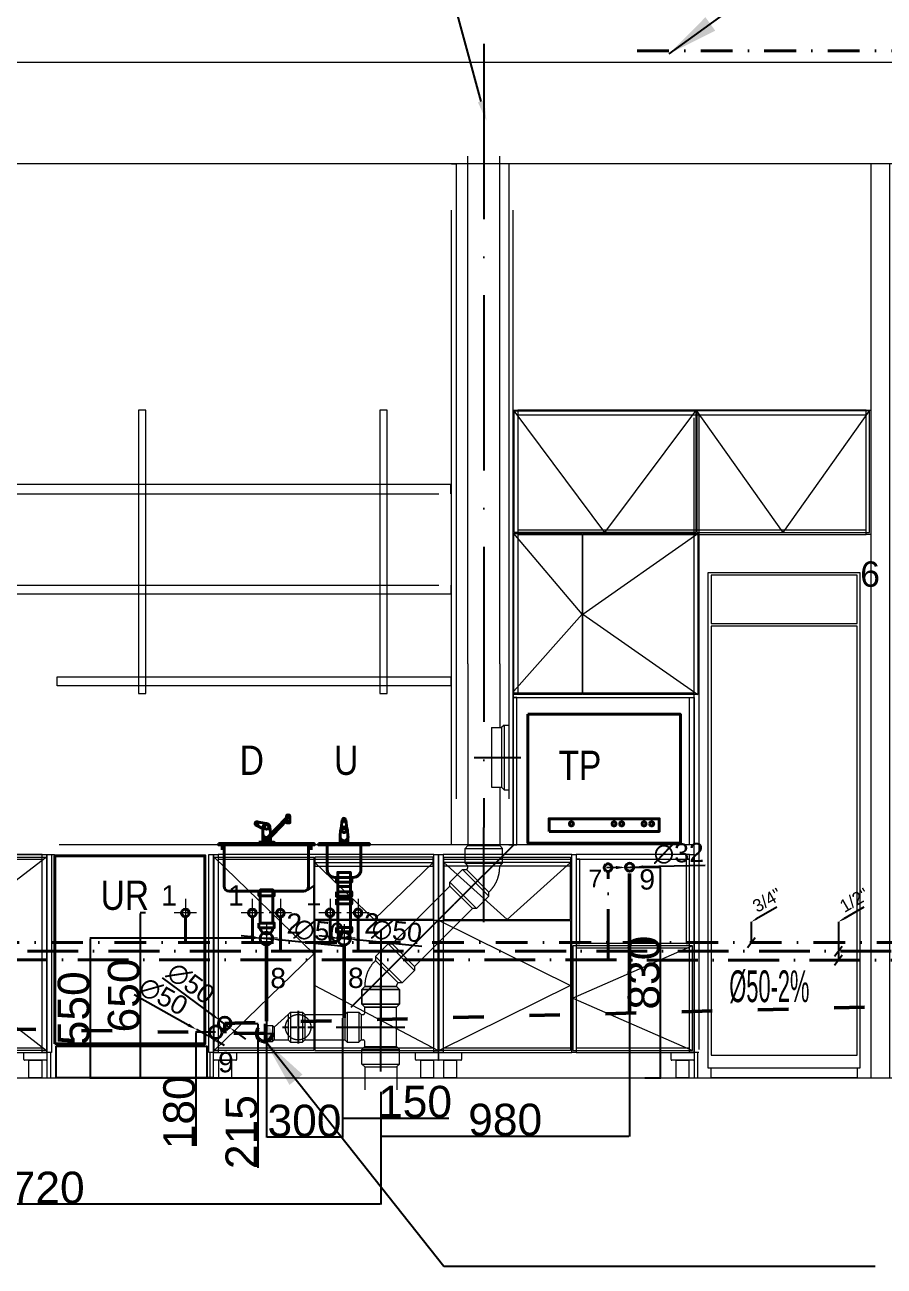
# Model space of a CAD drawing. Header units: millimetres. Extents: x 81329 to 439548, y 1718 to 95447.
# Drawn here: x 382959 to 386342, y 28372 to 33261 of the extents above; entities that cross this region are included whole.
import ezdxf
from ezdxf import colors
from ezdxf.entities.mleader import LeaderData, LeaderLine
from ezdxf.enums import TextEntityAlignment as Align
from ezdxf.math import Vec2, Vec3

# ---------------------------------------------------------------- set-up
doc = ezdxf.new("R2010")
doc.units = ezdxf.units.MM
doc.header["$LTSCALE"] = 100
for name, pattern in [('ACAD_ISO03W100', [30, 12, -18]), ('ACAD_ISO07W100', [3.5, 0.5, -3]), ('Bodkočiarkovaná M', [0.33, 0.23, -0.05, 0, -0.05]), ('Čerchovaná 2mm', [3.2, 2, -0.6, 0, -0.6]), ('ČERCHOVANÁ2', [0.5, 0.25, -0.125, 0, -0.125]), ('ČÁRKOVANÁ', [0.75, 0.5, -0.25])]:
    doc.linetypes.add(name, pattern=pattern)
for name, color, linetype, lineweight in [('A-popisky-podhlad', 251, 'Continuous', 13), ('int-pohlad', 251, 'Continuous', 9), ('Interier-pohlad', 253, 'ACAD_ISO07W100', 15), ('SA-POPIS-V', 253, 'Continuous', 15), ('voda', 170, 'Continuous', 20), ('zti', 24, 'Continuous', 30), ('ZTI-DPS-potrubi_studena_voda', 5, 'ČERCHOVANÁ2', 40), ('ZTI-DPS-potrubi_tepla_voda', 1, 'Čerchovaná 2mm', 40), ('ZTI-DPS-potrubi_zmakcena_voda', 92, 'Čerchovaná 2mm', 40), ('ZTI-PH-011', 15, 'ČÁRKOVANÁ', 13)]:
    doc.layers.add(name, color=color, linetype=linetype, lineweight=lineweight)
for name, color, linetype in [('drez', 251, 'Continuous'), ('instalace', 174, 'Continuous'), ('int-inox-pod', 254, 'Continuous'), ('KOTY-ZTI', 234, 'Continuous'), ('stavba-voda', 5, 'Continuous'), ('technologie', 5, 'Continuous'), ('ZTI-PH-010', 6, 'Bodkočiarkovaná M')]:
    doc.layers.add(name, color=color, linetype=linetype)
doc.styles.add('_TCW_TXTSTY_3', font='arial.ttf', dxfattribs={"height": 95.833336})
doc.styles.add('ARIEL100', font='arial.ttf', dxfattribs={"height": 100})
doc.styles.get("Standard").update_dxf_attribs({"font": 'arial.ttf'})
doc.styles.add('ZT-popis', font='ARIALN.TTF', dxfattribs={"width": 0.6})
doc.styles.add('ZT-zariad.', font='ARIALN.TTF')
doc.dimstyles.new('ISO-25', dxfattribs={"dimtxt": 2.5, "dimasz": 2.5, "dimexe": 1.25, "dimexo": 0.625, "dimtad": 1, "dimtxsty": 'Standard', "dimcen": 2.5, "dimadec": 0, "dimazin": 0, "dimtfac": 1, "dimtmove": 0, "dimatfit": 3, "dimfxl": 1, "dimarcsym": 0})
doc.dimstyles.new('Položky-50', dxfattribs={"dimtxt": 125, "dimasz": 100, "dimexe": 100, "dimexo": 0, "dimgap": 5, "dimtad": 1, "dimdec": 0, "dimtxsty": 'ZT-popis', "dimcen": 0, "dimadec": 0, "dimazin": 0, "dimtfac": 1, "dimtdec": 0, "dimtix": 1, "dimtmove": 2, "dimatfit": 3, "dimfxl": 1, "dimarcsym": 0})

# ---------------------------------------------------------------- blocks, each defined once
blk = doc.blocks.new('odpad K160-45')
at = {"layer": 'ZTI-PH-010', "ltscale": 40}
for p, q in [((0, -238.6), (0, 238.6)), ((148.8, 148.8), (-148.8, -148.8))]:
    blk.add_line(p, q, dxfattribs=at)
at = {"layer": 'ZTI-PH-011', "ltscale": 40}
for p, q in [((-80, 147.5), (-94.5, 132.9)), ((-94.5, 58.8), (-94.5, 132.9)), ((-94.5, 132.9), (94.5, 132.9)), ((-80, 147.5), (80, 147.5)), ((94.5, 132.9), (80, 147.5)), ((94.5, 58.8), (94.5, 132.9)), ((-108, 25.7), (-170.7, -37)), ((-108, 25.7), (-87.4, 25.7)), ((-108, 25.7), (25.7, -108)), ((-80, 44.2), (-94.5, 58.8)), ((-94.5, 58.8), (94.5, 58.8)), ((-84.3, 28.9), (-87.4, 25.7)), ((-87.4, 25.7), (25.7, -87.4)), ((-80, 44.2), (80, 44.2)), ((-80, 39.2), (-80, 44.2)), ((94.5, 58.8), (80, 44.2)), ((-170.7, -57.6), (-170.7, -37)), ((-170.7, -37), (-37, -170.7)), ((-170.7, -57.6), (-57.6, -170.7)), ((25.7, -108), (-37, -170.7)), ((28.9, -84.3), (25.7, -87.4)), ((25.7, -108), (25.7, -87.4)), ((-37, -170.7), (-57.6, -170.7))]:
    blk.add_line(p, q, dxfattribs=at)
at = {"layer": 'ZTI-PH-011'}
blk.add_line((80, 39.2), (80, 44.2), dxfattribs=at)
at = {"layer": 'ZTI-PH-011', "ltscale": 40}
for radius in [14.5, 174.5]:
    blk.add_arc((-94.5, 39.2), radius, 315, 0, dxfattribs=at)
blk = doc.blocks.new('odpad-red100-50')
at = {"layer": 'ZTI-PH-010'}
blk.add_line((-61.1, 0), (61.1, 0), dxfattribs=at)
at = {"layer": 'ZTI-PH-011', "ltscale": 40}
for p, q in [((-126, 56.8), (-132.9, 50)), ((-132.9, 0), (-132.9, 50)), ((-126, 56.8), (-100.9, 56.8)), ((-126, -6.8), (-126, 56.8)), ((-100.9, 56.8), (-94, 50)), ((-100.9, -6.8), (-100.9, 56.8)), ((-94, 50), (-38.9, 50)), ((-94, 0), (-94, 50)), ((-29.8, 59.1), (-38.9, 50)), ((-38.9, -50), (-38.9, 50)), ((-29.8, 59.1), (16.6, 59.1)), ((-29.8, -59.1), (-29.8, 59.1)), ((16.6, 59.1), (25.7, 50)), ((16.6, -59.1), (16.6, 59.1)), ((25.7, -50), (25.7, 50)), ((-94, 0), (-38.9, -50)), ((-38.9, -50), (-29.8, -59.1)), ((-29.8, -59.1), (16.6, -59.1)), ((25.7, -50), (16.6, -59.1))]:
    blk.add_line(p, q, dxfattribs=at)
at = {"layer": 'ZTI-PH-011'}
for p, q in [((-132.9, 0), (-126, -6.8)), ((-126, -6.8), (-100.9, -6.8)), ((-94, 0), (-100.9, -6.8))]:
    blk.add_line(p, q, dxfattribs=at)
blk = doc.blocks.new('odpad-T125-100')
at = {"layer": 'ZTI-PH-010', "ltscale": 40}
for p, q in [((0, -174.7), (0, 174.7)), ((-175.8, 0), (95.1, 0))]:
    blk.add_line(p, q, dxfattribs=at)
at = {"layer": 'ZTI-PH-011', "ltscale": 40}
for p, q in [((-62.5, 160.1), (-73.9, 148.7)), ((-73.9, 90.7), (-73.9, 148.7)), ((-73.9, 148.7), (73.9, 148.7)), ((-62.5, 160.1), (62.5, 160.1)), ((73.9, 148.7), (62.5, 160.1)), ((73.9, 90.7), (73.9, 148.7)), ((-141.1, 50), (-132.1, 59.1)), ((-141.1, 50), (-141.1, -50)), ((-132.1, 59.1), (-85.7, 59.1)), ((-132.1, 59.1), (-132.1, -59.1)), ((-76.6, 50), (-85.7, 59.1)), ((-85.7, 59.1), (-85.7, -59.1)), ((-76.6, 50), (-69.8, 50)), ((-76.6, 50), (-76.6, -50)), ((-62.5, 79.4), (-73.9, 90.7)), ((-73.9, 90.7), (73.9, 90.7)), ((-62.5, 57.3), (-62.5, 79.4)), ((-62.5, 79.4), (62.5, 79.4)), ((73.9, 90.7), (62.5, 79.4)), ((62.5, -75.9), (62.5, 79.4)), ((-132.1, -59.1), (-141.1, -50)), ((-132.1, -59.1), (-85.7, -59.1)), ((-85.7, -59.1), (-76.6, -50)), ((-76.6, -50), (-69.8, -50)), ((-62.5, -75.9), (-73.9, -87.2)), ((-73.9, -145.2), (-73.9, -87.2)), ((-73.9, -87.2), (73.9, -87.2)), ((-62.5, -75.9), (-62.5, -57.3)), ((-62.5, -75.9), (62.5, -75.9)), ((73.9, -87.2), (62.5, -75.9)), ((73.9, -145.2), (73.9, -87.2)), ((-73.9, -145.2), (73.9, -145.2)), ((73.9, -145.2), (62.5, -156.6)), ((-62.5, -156.6), (62.5, -156.6))]:
    blk.add_line(p, q, dxfattribs=at)
at = {"layer": 'ZTI-PH-011', "ltscale": 50}
blk.add_line((-80.2, 0), (-65.4, 0), dxfattribs=at)
at = {"layer": 'ZTI-PH-011'}
blk.add_line((-62.5, -156.6), (-73.9, -145.2), dxfattribs=at)
at = {"layer": 'ZTI-PH-011', "ltscale": 40}
for centre, start, end in [((-69.8, 57.3), 270, 0), ((-69.8, -57.3), 0, 90)]:
    blk.add_arc(centre, 7.27, start, end, dxfattribs=at)
blk = doc.blocks.new('odpad-cist-125')
at = {"layer": 'ZTI-PH-010', "ltscale": 30}
blk.add_line((-37.6, 0), (145.1, 0), dxfattribs=at)
at = {"layer": 'ZTI-PH-011', "ltscale": 40}
for p, q in [((-62.5, 368.5), (-62.5, -346.8)), ((62.5, 368.5), (62.5, 117.5)), ((30, 117.5), (30, -117.5)), ((30, 117.5), (70, 117.5)), ((80, 127.5), (70, 117.5)), ((70, 117.5), (70, -117.5)), ((80, 127.5), (100, 127.5)), ((80, 127.5), (80, -127.5)), ((100, -127.5), (100, 127.5)), ((30, -117.5), (70, -117.5)), ((62.5, -117.5), (62.5, -346.8)), ((80, -127.5), (70, -117.5)), ((80, -127.5), (100, -127.5))]:
    blk.add_line(p, q, dxfattribs=at)
blk = doc.blocks.new('liebh-fks-celo')
at = {"layer": 'int-pohlad'}
for points in [[(-77308.4, -267496.9), (-76708.4, -267496.9), (-76708.4, -265546.9), (-77308.4, -265546.9)], [(-76720.9, -265556.9), (-77295.9, -265556.9), (-77295.9, -265746.9), (-76720.9, -265746.9)], [(-76720.9, -265756.9), (-77295.9, -265756.9), (-77295.9, -267446.9), (-76720.9, -267446.9)], [(-76720.9, -267536.9), (-77295.9, -267536.9), (-77295.9, -267496.9), (-76720.9, -267496.9)]]:
    blk.add_lwpolyline(points, close=True, dxfattribs=at)
blk = doc.blocks.new('voda-pohl')
at = {"layer": 'voda'}
for p, q in [((51194.4, 23980.7), (51194.4, 23873.9)), ((51304.9, 23980.7), (51304.9, 23873.9)), ((51238.5, 23925.8), (51150.3, 23925.8)), ((51349, 23925.8), (51260.7, 23925.8)), ((51249.6, 23879.8), (51249.6, 23773.1)), ((51205.5, 23824.9), (51293.7, 23824.9))]:
    blk.add_line(p, q, dxfattribs=at)
at = {"layer": 'voda', "lineweight": 20}
for centre, radius in [((51194.4, 23925.8), 15), ((51304.9, 23925.8), 15), ((51249.6, 23824.9), 25)]:
    blk.add_circle(centre, radius, dxfattribs=at)
blk = doc.blocks.new('pohlad-zapultie')
at = {"layer": 'Interier-pohlad', "ltscale": 50}
for p, q in [((6313.3, -482), (5955.3, -3)), ((5970.3, -3), (5955.3, -3)), ((6313.3, -482), (6671.3, -3)), ((7014.8, -482), (6675.3, -3)), ((7014.8, -482), (7354.3, -3)), ((6223.6, -803), (5954.3, -486)), ((6226.6, -803, -28.9), (6679.3, -486, -28.9)), ((6223.6, -803), (5954.3, -1106)), ((6226.6, -803, -28.9), (6679.3, -1120, -28.9)), ((4114.3, -1760), (3618.3, -2141)), ((4774.3, -1760), (5167.3, -2141)), ((5171.3, -1781), (5404.2, -2006)), ((5404.2, -2006), (5637.2, -1781)), ((5928.6, -2006), (5679.4, -1781)), ((6177.7, -1781), (5928.6, -2006)), ((5660.3, -2010), (6177.7, -2266)), ((3618.3, -2141), (4114.3, -2522)), ((5167.3, -2141), (4774.3, -2522)), ((6658.3, -2110), (6187.3, -2316)), ((5171.3, -2266), (5656.3, -2522)), ((6177.7, -2266), (5660.3, -2522)), ((6187.3, -2316), (6658.3, -2522))]:
    blk.add_line(p, q, dxfattribs=at)
for points, elevation in [([(5727.3, -1712), (5709.3, -1712), (5709.3, 970), (5727.3, 970)], 0), ([(5952.3, -1712), (5952.3, 970), (5934.3, 970), (5934.3, -1712)], 0), ([(6223.6, -486), (6223.6, -1120), (5954.3, -1120), (5954.3, -486)], 0), ([(7342.3, -490), (7342.3, -472), (5970.3, -472), (5970.3, -490)], -18.9), ([(6679.3, -486), (6679.3, -1120), (6226.6, -1120), (6226.6, -486)], -28.9), ([(4098.3, -1750), (4116.3, -1750), (4116.3, -2530), (4098.3, -2530)], 0), ([(4114.3, -1760), (4114.3, -2522), (3618.3, -2522), (3618.3, -1760)], 0), ([(5167.3, -1760), (5167.3, -2522), (4774.3, -2522), (4774.3, -1760)], 0), ([(5171.3, -1760), (5171.3, -1796), (5637.2, -1796), (5637.2, -1760)], 0), ([(5637.2, -1781), (5637.2, -2006), (5171.3, -2006), (5171.3, -1781)], 0), ([(6177.7, -1760), (6177.7, -1796), (5679.4, -1796), (5679.4, -1760)], 0), ([(5679.4, -1781), (5679.4, -2006), (6177.7, -2006), (6177.7, -1781)], 0), ([(5171.3, -2010), (5171.3, -2522), (5656.3, -2522), (5656.3, -2010)], 0), ([(6177.7, -2010), (6177.7, -2522), (5660.3, -2522), (5660.3, -2010)], 0), ([(6187.3, -2110), (6187.3, -2522), (6658.3, -2522), (6658.3, -2110)], 0)]:
    blk.add_lwpolyline(points, close=True, dxfattribs=dict(at, elevation=elevation))
for points in [[(4476.5, 0), (4476.5, -1116), (4506.5, -1116), (4506.5, 0)], [(5426.5, 0), (5426.5, -1116), (5456.5, -1116), (5456.5, 0)], [(5952.3, 0), (5970.3, 0), (5970.3, -1114), (5952.3, -1114)], [(5955.3, -3), (6671.3, -3), (6671.3, -482), (5955.3, -482)], [(7342.3, -18), (7342.3, 0), (5970.3, 0), (5970.3, -18)], [(6682.3, -2530), (6664.3, -2530), (6664.3, -18), (6682.3, -18)], [(7354.3, -3), (6675.3, -3), (6675.3, -482), (7354.3, -482)], [(3159, -293), (3159, -329), (5706.5, -329), (5706.5, -293)], [(5706.5, -689), (5706.5, -725), (3159, -725), (3159, -689)], [(5706.5, -1050), (5706.5, -1086), (4156.5, -1086), (4156.5, -1050)], [(6664.3, -1132), (6664.3, -1114), (5952.3, -1114), (5952.3, -1132)], [(5952.3, -1712), (5966.3, -1712), (5966.3, -1132), (5952.3, -1132)], [(6664.3, -1712), (6646.3, -1712), (6646.3, -1132), (6664.3, -1132)], [(6664.3, -1712), (1646.3, -1712), (1646.3, -1750), (6664.3, -1750)], [(4098.3, -1768), (4098.3, -1750), (3634.3, -1750), (3634.3, -1768)], [(4116.3, -1750), (4134.3, -1750), (4134.3, -2530), (4116.3, -2530)], [(4754.3, -1750), (4772.3, -1750), (4772.3, -2530), (4754.3, -2530)], [(4772.3, -1750), (4790.3, -1750), (4790.3, -2530), (4772.3, -2530)], [(5640.3, -1768), (5640.3, -1750), (4790.3, -1750), (4790.3, -1768)], [(5640.3, -1750), (5658.3, -1750), (5658.3, -2530), (5640.3, -2530)], [(5658.3, -1750), (5676.3, -1750), (5676.3, -2530), (5658.3, -2530)], [(6182.3, -1768), (6182.3, -1750), (5676.3, -1750), (5676.3, -1768)], [(6182.3, -1750), (6200.3, -1750), (6200.3, -2530), (6182.3, -2530)], [(6646.3, -1768), (6646.3, -1750), (6200.3, -1750), (6200.3, -1768)], [(6646.3, -1750), (6664.3, -1750), (6664.3, -2530), (6646.3, -2530)], [(6200.3, -2100), (6214.3, -2100), (6214.3, -1768), (6200.3, -1768)], [(6632.4, -2100), (6646.4, -2100), (6646.4, -1768), (6632.4, -1768)], [(6646.3, -2118), (6646.3, -2100), (6200.3, -2100), (6200.3, -2118)], [(4098.3, -2530), (4098.3, -2512), (3634.3, -2512), (3634.3, -2530)], [(4131.3, -2530), (4116.3, -2530), (4116.3, -2630), (4131.3, -2630)], [(4772.3, -2530), (4757.3, -2530), (4757.3, -2630), (4772.3, -2630)], [(5640.3, -2530), (5640.3, -2512), (4790.3, -2512), (4790.3, -2530)], [(6182.3, -2530), (6182.3, -2512), (5676.3, -2512), (5676.3, -2530)], [(6646.3, -2530), (6646.3, -2512), (6200.3, -2512), (6200.3, -2530)], [(6679.3, -2530), (6664.3, -2530), (6664.3, -2630), (6679.3, -2630)], [(4095.9, -2630), (4045.9, -2630), (4045.9, -2560), (4095.9, -2560)], [(4842.7, -2630), (4792.7, -2630), (4792.7, -2560), (4842.7, -2560)], [(5637.9, -2630), (5587.9, -2630), (5587.9, -2560), (5637.9, -2560)], [(5728.7, -2630), (5678.7, -2630), (5678.7, -2560), (5728.7, -2560)], [(6643.9, -2630), (6593.9, -2630), (6593.9, -2560), (6643.9, -2560)]]:
    blk.add_lwpolyline(points, close=True, dxfattribs=at)
for points in [[(4116.3, -2530), (4116.3, -2557, -0.414214), (4113.3, -2560), (4056.3, -2560), (4028.4, -2560, -0.414214), (4025.4, -2557), (4025.4, -2530)], [(4863.2, -2530), (4863.2, -2557, -0.414214), (4860.2, -2560), (4803.2, -2560), (4775.3, -2560, -0.414214), (4772.3, -2557), (4772.3, -2530)], [(5658.3, -2530), (5658.3, -2557, -0.414214), (5655.3, -2560), (5598.3, -2560), (5570.4, -2560, -0.414214), (5567.4, -2557), (5567.4, -2530)], [(5749.2, -2530), (5749.2, -2557, -0.414214), (5746.2, -2560), (5689.2, -2560), (5661.3, -2560, -0.414214), (5658.3, -2557), (5658.3, -2530)], [(6664.3, -2530), (6664.3, -2557, -0.414214), (6661.3, -2560), (6604.3, -2560), (6576.4, -2560, -0.414214), (6573.4, -2557), (6573.4, -2530)]]:
    blk.add_lwpolyline(points, format="xyb", close=True, dxfattribs=at)
blk = doc.blocks.new('*D251')
at = {"layer": 'Defpoints', "color": 0, "transparency": 16777216}
for p in [(384190.7, 29664.9), (384240.5, 29659.9)]:
    blk.add_point(p, dxfattribs=at)
at = {"layer": 'zti', "color": 0, "lineweight": -2, "transparency": 16777216}
for p, q in [((384153.4, 29668.7), (384116.1, 29672.4)), ((384190.7, 29664.9), (384240.5, 29659.9)), ((384521.6, 29631.6), (384277.8, 29656.2))]:
    blk.add_line(p, q, dxfattribs=at)
at = {"layer": 'zti', "color": 0, "transparency": 16777216}
for points in [[(384154.1, 29674.9), (384152.8, 29662.5), (384190.7, 29664.9)], [(384278.4, 29662.4), (384277.2, 29649.9), (384240.5, 29659.9)]]:
    blk.add_solid(points, dxfattribs=at)
at = {"layer": 'zti', "color": 0, "lineweight": -2, "transparency": 16777216, "insert": (384423.3, 29691.5), "char_height": 75, "attachment_point": 5, "rotation": 354.2569}
blk.add_mtext('∅50', dxfattribs=at)
blk = doc.blocks.new('*D255')
at = {"layer": 'Defpoints', "color": 0, "transparency": 16777216}
for p in [(383726.8, 29340.1), (383767.2, 29310.6)]:
    blk.add_point(p, dxfattribs=at)
at = {"layer": 'zti', "color": 0, "lineweight": -2, "transparency": 16777216}
for p, q in [((383499, 29507.2), (383696.6, 29362.3)), ((383767.2, 29310.6), (383726.8, 29340.1)), ((383797.4, 29288.4), (383827.6, 29266.2))]:
    blk.add_line(p, q, dxfattribs=at)
at = {"layer": 'zti', "color": 0, "transparency": 16777216}
for points in [[(383700.3, 29367.4), (383692.9, 29357.3), (383726.8, 29340.1)], [(383801.1, 29293.4), (383793.7, 29283.4), (383767.2, 29310.6)]]:
    blk.add_solid(points, dxfattribs=at)
at = {"layer": 'zti', "color": 0, "lineweight": -2, "transparency": 16777216, "insert": (383612.1, 29486), "char_height": 75, "attachment_point": 5, "rotation": 323.7432}
blk.add_mtext('∅50', dxfattribs=at)
blk = doc.blocks.new('*D256')
at = {"layer": 'Defpoints', "color": 0, "transparency": 16777216}
for p in [(383745.8, 29328.2), (383747.3, 29113.2, 0), (383876.8, 29113.2)]:
    blk.add_point(p, dxfattribs=at)
at = {"layer": 'KOTY-ZTI', "color": 0, "lineweight": -2, "transparency": 16777216}
for p, q in [((383746.4, 29328.2), (383878, 29328.2)), ((383876.8, 29325.7), (383876.8, 29115.7)), ((383748, 29113.2), (383878, 29113.2)), ((383876.8, 29113.2), (383876.8, 28759.8))]:
    blk.add_line(p, q, dxfattribs=at)
at = {"layer": 'KOTY-ZTI', "color": 0, "transparency": 16777216}
for points in [[(383876.4, 29325.7), (383877.2, 29325.7), (383876.8, 29328.2)], [(383876.4, 29115.7), (383877.2, 29115.7), (383876.8, 29113.2)]]:
    blk.add_solid(points, dxfattribs=at)
at = {"layer": 'KOTY-ZTI', "color": 0, "transparency": 16777216, "insert": (383812.3, 28900.1), "char_height": 125, "attachment_point": 5, "rotation": 90}
blk.add_mtext('215', dxfattribs=at)
blk = doc.blocks.new('*D264')
at = {"layer": 'Defpoints', "color": 0, "transparency": 16777216}
for p in [(383865.7, 29663.4), (383216.1, 29112), (383865.8, 29112, 0)]:
    blk.add_point(p, dxfattribs=at)
at = {"layer": 'KOTY-ZTI', "color": 0, "lineweight": -2, "transparency": 16777216}
for p, q in [((383865.1, 29663.4), (383214.8, 29663.4)), ((383216.1, 29660.9), (383216.1, 29114.5)), ((383865.2, 29112), (383214.8, 29112))]:
    blk.add_line(p, q, dxfattribs=at)
at = {"layer": 'KOTY-ZTI', "color": 0, "transparency": 16777216}
for points in [[(383215.7, 29660.9), (383216.5, 29660.9), (383216.1, 29663.4)], [(383215.7, 29114.5), (383216.5, 29114.5), (383216.1, 29112)]]:
    blk.add_solid(points, dxfattribs=at)
at = {"layer": 'KOTY-ZTI', "color": 0, "transparency": 16777216, "insert": (383151.6, 29387.7), "char_height": 125, "attachment_point": 5, "rotation": 90}
blk.add_mtext('550', dxfattribs=at)
blk = doc.blocks.new('*D257')
at = {"layer": 'Defpoints', "color": 0, "transparency": 16777216}
for p in [(385342.7, 29943.2), (385460.9, 29943.2), (385399.2, 29113.2)]:
    blk.add_point(p, dxfattribs=at)
at = {"layer": 'KOTY-ZTI', "color": 0, "lineweight": -2, "transparency": 16777216}
for p, q in [((385343.4, 29943.2), (385462.1, 29943.2)), ((385460.9, 29115.7), (385460.9, 29940.7)), ((385399.8, 29113.2), (385462.1, 29113.2))]:
    blk.add_line(p, q, dxfattribs=at)
at = {"layer": 'KOTY-ZTI', "color": 0, "transparency": 16777216}
for points in [[(385460.5, 29940.7), (385461.3, 29940.7), (385460.9, 29943.2)], [(385460.5, 29115.7), (385461.3, 29115.7), (385460.9, 29113.2)]]:
    blk.add_solid(points, dxfattribs=at)
at = {"layer": 'KOTY-ZTI', "color": 0, "transparency": 16777216, "insert": (385396.4, 29528.2), "char_height": 125, "attachment_point": 5, "rotation": 90}
blk.add_mtext('830', dxfattribs=at)
blk = doc.blocks.new('*D258')
at = {"layer": 'Defpoints', "color": 0, "transparency": 16777216}
for p in [(383635.1, 29303.8), (383678.7, 29279.3)]:
    blk.add_point(p, dxfattribs=at)
at = {"layer": 'zti', "color": 0, "lineweight": -2, "transparency": 16777216}
for p, q in [((383388.8, 29442), (383602.4, 29322.1)), ((383678.7, 29279.3), (383635.1, 29303.8)), ((383711.5, 29260.9), (383744.2, 29242.6))]:
    blk.add_line(p, q, dxfattribs=at)
at = {"layer": 'zti', "color": 0, "transparency": 16777216}
for points in [[(383605.5, 29327.6), (383599.4, 29316.7), (383635.1, 29303.8)], [(383714.5, 29266.4), (383708.4, 29255.5), (383678.7, 29279.3)]]:
    blk.add_solid(points, dxfattribs=at)
at = {"layer": 'zti', "color": 0, "lineweight": -2, "transparency": 16777216, "insert": (383503.6, 29434.6), "char_height": 75, "attachment_point": 5, "rotation": 330.7033}
blk.add_mtext('∅50', dxfattribs=at)
blk = doc.blocks.new('*D265')
at = {"layer": 'Defpoints', "color": 0, "transparency": 16777216}
for p in [(383710.5, 29293.2), (383631.6, 29113.2), (383701.7, 29113.2)]:
    blk.add_point(p, dxfattribs=at)
at = {"layer": 'KOTY-ZTI', "color": 0, "lineweight": -2, "transparency": 16777216}
for p, q in [((383709.8, 29293.2), (383630.4, 29293.2)), ((383631.6, 29290.7), (383631.6, 29115.7)), ((383701.1, 29113.2), (383630.4, 29113.2)), ((383631.6, 29113.2), (383631.6, 28845.4))]:
    blk.add_line(p, q, dxfattribs=at)
at = {"layer": 'KOTY-ZTI', "color": 0, "transparency": 16777216}
for points in [[(383631.2, 29290.7), (383632, 29290.7), (383631.6, 29293.2)], [(383631.2, 29115.7), (383632, 29115.7), (383631.6, 29113.2)]]:
    blk.add_solid(points, dxfattribs=at)
at = {"layer": 'KOTY-ZTI', "color": 0, "transparency": 16777216, "insert": (383567.2, 28978), "char_height": 125, "attachment_point": 5, "rotation": 90}
blk.add_mtext('180', dxfattribs=at)
blk = doc.blocks.new('*D259')
at = {"layer": 'Defpoints', "color": 0, "transparency": 16777216}
for p in [(385323.7, 29942.8), (385355.7, 29943.5)]:
    blk.add_point(p, dxfattribs=at)
at = {"layer": 'zti', "color": 0, "lineweight": -2, "transparency": 16777216}
for p, q in [((385286.2, 29941.9), (385248.7, 29941.1)), ((385323.7, 29942.8), (385355.7, 29943.5)), ((385637.7, 29949.9), (385393.2, 29944.4))]:
    blk.add_line(p, q, dxfattribs=at)
at = {"layer": 'zti', "color": 0, "transparency": 16777216}
for points in [[(385286.1, 29948.2), (385286.4, 29935.7), (385323.7, 29942.8)], [(385393.1, 29950.6), (385393.4, 29938.1), (385355.7, 29943.5)]]:
    blk.add_solid(points, dxfattribs=at)
at = {"layer": 'zti', "color": 0, "lineweight": -2, "transparency": 16777216, "insert": (385533.1, 29997.3), "char_height": 75, "attachment_point": 5, "rotation": 1.298}
blk.add_mtext('∅32', dxfattribs=at)
blk = doc.blocks.new('*D270')
at = {"layer": 'Defpoints', "color": 0, "transparency": 16777216}
for p in [(385339.8, 29417.3, 0), (384360, 29059.8, 0), (385339.8, 28884)]:
    blk.add_point(p, dxfattribs=at)
at = {"layer": 'KOTY-ZTI', "color": 0, "lineweight": -2, "transparency": 16777216}
for p, q in [((385339.8, 29416.7), (385339.8, 28882.8)), ((384360, 29059.2), (384360, 28882.8)), ((384362.5, 28884), (385337.3, 28884))]:
    blk.add_line(p, q, dxfattribs=at)
at = {"layer": 'KOTY-ZTI', "color": 0, "transparency": 16777216}
for points in [[(384362.5, 28884.4), (384362.5, 28883.6), (384360, 28884)], [(385337.3, 28884.4), (385337.3, 28883.6), (385339.8, 28884)]]:
    blk.add_solid(points, dxfattribs=at)
at = {"layer": 'KOTY-ZTI', "color": 0, "transparency": 16777216, "insert": (384849.9, 28948.4), "char_height": 125, "attachment_point": 5}
blk.add_mtext('980', dxfattribs=at)
blk = doc.blocks.new('*D273')
at = {"layer": 'Defpoints', "color": 0, "transparency": 16777216}
for p in [(381640.5, 29311), (384360, 28981.3, 0), (381640.5, 28616.5)]:
    blk.add_point(p, dxfattribs=at)
at = {"layer": 'KOTY-ZTI', "color": 0, "lineweight": -2, "transparency": 16777216}
for p, q in [((381640.5, 29310.4), (381640.5, 28615.2)), ((384360, 28980.6), (384360, 28615.2)), ((384357.5, 28616.5), (381643, 28616.5))]:
    blk.add_line(p, q, dxfattribs=at)
at = {"layer": 'KOTY-ZTI', "color": 0, "transparency": 16777216}
for points in [[(381643, 28616.9), (381643, 28616), (381640.5, 28616.5)], [(384357.5, 28616.9), (384357.5, 28616), (384360, 28616.5)]]:
    blk.add_solid(points, dxfattribs=at)
at = {"layer": 'KOTY-ZTI', "color": 0, "transparency": 16777216, "insert": (383000.2, 28680.9), "char_height": 125, "attachment_point": 5}
blk.add_mtext('2720', dxfattribs=at)
blk = doc.blocks.new('*D276')
at = {"layer": 'Defpoints', "color": 0, "transparency": 16777216}
for p in [(384209.7, 29349.6, 0), (384360, 29018.6), (384209.7, 28954.4)]:
    blk.add_point(p, dxfattribs=at)
at = {"layer": 'KOTY-ZTI', "color": 0, "lineweight": -2, "transparency": 16777216}
for p, q in [((384209.7, 29348.9), (384209.7, 28953.2)), ((384360, 29018), (384360, 28953.2)), ((384212.2, 28954.4), (384357.5, 28954.4)), ((384360, 28954.4), (384627.7, 28954.4))]:
    blk.add_line(p, q, dxfattribs=at)
at = {"layer": 'KOTY-ZTI', "color": 0, "transparency": 16777216}
for points in [[(384212.2, 28954.8), (384212.2, 28954), (384209.7, 28954.4)], [(384357.5, 28954.8), (384357.5, 28954), (384360, 28954.4)]]:
    blk.add_solid(points, dxfattribs=at)
at = {"layer": 'KOTY-ZTI', "color": 0, "transparency": 16777216, "insert": (384495.1, 29018.9), "char_height": 125, "attachment_point": 5}
blk.add_mtext('150', dxfattribs=at)
blk = doc.blocks.new('*D267')
at = {"layer": 'Defpoints', "color": 0, "transparency": 16777216}
for p in [(383909.8, 29391, 0), (384209.7, 29200.4), (383909.8, 28880)]:
    blk.add_point(p, dxfattribs=at)
at = {"layer": 'KOTY-ZTI', "color": 0, "lineweight": -2, "transparency": 16777216}
for p, q in [((383909.8, 29390.3), (383909.8, 28878.8)), ((384209.7, 29199.8), (384209.7, 28878.8)), ((384207.2, 28880), (383912.3, 28880))]:
    blk.add_line(p, q, dxfattribs=at)
at = {"layer": 'KOTY-ZTI', "color": 0, "transparency": 16777216}
for points in [[(383912.3, 28880.4), (383912.3, 28879.6), (383909.8, 28880)], [(384207.2, 28880.4), (384207.2, 28879.6), (384209.7, 28880)]]:
    blk.add_solid(points, dxfattribs=at)
at = {"layer": 'KOTY-ZTI', "color": 0, "transparency": 16777216, "insert": (384059.8, 28944.5), "char_height": 125, "attachment_point": 5}
blk.add_mtext('300', dxfattribs=at)
blk = doc.blocks.new('*D277')
at = {"layer": 'Defpoints', "color": 0, "transparency": 16777216}
for p in [(383434.3, 29763.1), (383413.6, 29113.2), (383434.3, 29113.2)]:
    blk.add_point(p, dxfattribs=at)
at = {"layer": 'stavba-voda', "color": 0, "lineweight": -2, "transparency": 16777216}
for p, q in [((383433.7, 29763.1), (383412.4, 29763.1)), ((383413.6, 29760.6), (383413.6, 29115.7)), ((383433.7, 29113.2), (383412.4, 29113.2))]:
    blk.add_line(p, q, dxfattribs=at)
at = {"layer": 'stavba-voda', "color": 0, "transparency": 16777216}
for points in [[(383413.2, 29760.6), (383414.1, 29760.6), (383413.6, 29763.1)], [(383413.2, 29115.7), (383414.1, 29115.7), (383413.6, 29113.2)]]:
    blk.add_solid(points, dxfattribs=at)
at = {"layer": 'stavba-voda', "color": 0, "transparency": 16777216, "insert": (383349.2, 29438.2), "char_height": 125, "attachment_point": 5, "rotation": 90}
blk.add_mtext('650', dxfattribs=at)
blk = doc.blocks.new('*D280')
at = {"layer": 'Defpoints', "color": 0, "transparency": 16777216}
for p in [(383884.9, 29664.9), (383934.7, 29659.9)]:
    blk.add_point(p, dxfattribs=at)
at = {"layer": 'zti', "color": 0, "lineweight": -2, "transparency": 16777216}
for p, q in [((383847.6, 29668.7), (383810.3, 29672.4)), ((383884.9, 29664.9), (383934.7, 29659.9)), ((384215.8, 29631.6), (383972, 29656.2))]:
    blk.add_line(p, q, dxfattribs=at)
at = {"layer": 'zti', "color": 0, "transparency": 16777216}
for points in [[(383848.2, 29674.9), (383847, 29662.5), (383884.9, 29664.9)], [(383972.6, 29662.4), (383971.4, 29649.9), (383934.7, 29659.9)]]:
    blk.add_solid(points, dxfattribs=at)
at = {"layer": 'zti', "color": 0, "lineweight": -2, "transparency": 16777216, "insert": (384117.5, 29691.5), "char_height": 75, "attachment_point": 5, "rotation": 354.2569}
blk.add_mtext('∅50', dxfattribs=at)

msp = doc.modelspace()

# ---------------------------------------------------------------- hatches: boundary and pattern name
at = {"layer": 'zti', "linetype": 'ACAD_ISO03W100', "lineweight": 50, "ltscale": 0.1}
h = msp.add_hatch(color=256, dxfattribs=at)
h.paths.add_polyline_path([(383902.107, 29319.308, 0.06325422), (383894.32, 29318.319, -0.06783339), (383902.107, 29315.135)])
h.paths.add_polyline_path([(383902.107, 29261.181, -0.06783339), (383894.32, 29257.997, 0.06325422), (383902.107, 29257.008)])
h = msp.add_hatch(color=256, dxfattribs=at)
h.paths.add_polyline_path([(383902.107, 29319.308), (383902.107, 29315.135, -0.26794919), (383917.682, 29288.158), (383933.257, 29288.158, 0.41421356)])
h.paths.add_polyline_path([(383933.257, 29288.158), (383917.682, 29288.158, -0.26794919), (383902.107, 29261.181), (383902.107, 29257.008, 0.41421356)])

# ---------------------------------------------------------------- linework, layer by layer
at = {"layer": 'drez', "color": 6, "lineweight": 40}
for p, q in [((383907.267, 30115.049, 0), (383874.144, 30122.609, 0)), ((383988.481, 30143.142, 0), (383988.481, 30123.706, 0)), ((384002.689, 30143.143, 0), (384002.689, 30123.705, 0)), ((384208.543, 30129.697, 0), (384204.302, 30095.819, 0)), ((384226.996, 30095.821, 0), (384222.751, 30129.698, 0)), ((383869.285, 30109.257, 0), (383899.67, 30093.685, 0)), ((383897.137, 30103.18, 0), (383895.283, 30077.402, 0)), ((383895.283, 30077.402, 0), (383895.34, 30074.207, 0)), ((383895.578, 30072.923, 0), (383895.578, 30041.331, 0)), ((383924.017, 30103.182, 0), (383925.875, 30077.404, 0)), ((383925.583, 30072.937, 0), (383925.585, 30041.331, 0)), ((383925.875, 30077.404, 0), (383925.809, 30074.164, 0)), ((384202.209, 30089.731, 0), (384200.355, 30063.952, 0)), ((384229.089, 30089.733, 0), (384230.947, 30063.954, 0)), ((383743.65, 30031.331, 0), (383743.65, 29868.831, 0)), ((384076.017, 30031.331, 0), (384076.017, 29868.831, 0)), ((384086.017, 30031.331, 0), (384086.017, 30012.331, 0)), ((384149.4, 29932.882, 0), (384149.4, 30031.33, 0)), ((384200.355, 30063.952, 0), (384200.412, 30060.758, 0)), ((384200.651, 30057.316, 0), (384200.65, 30032.882, 0)), ((384230.655, 30057.324, 0), (384230.657, 30032.884, 0)), ((384230.947, 30063.954, 0), (384230.881, 30060.714, 0)), ((384281.9, 29932.882, 0), (384281.9, 30031.33, 0)), ((384251.9, 29902.882, 0), (384179.4, 29902.882, 0)), ((383763.65, 29848.831, 0), (384056.017, 29848.831, 0))]:
    msp.add_line(p, q, dxfattribs=at)
at = {"layer": 'drez'}
msp.add_line((383733.65, 30031.331, 0), (383733.65, 30012.331, 0), dxfattribs=at)
at = {"layer": 'drez', "color": 6, "lineweight": 40, "elevation": 0}
for points in [[(383988.481, 30138.417), (383910.578, 30056.048), (383910.577, 30044.438), (383988.481, 30127.383)], [(384002.689, 30123.705), (383988.481, 30123.706), (383988.481, 30118.706), (384002.689, 30118.705)], [(383721.65, 30036.331), (384098.017, 30036.331), (384098.017, 30031.331), (383721.65, 30031.331)], [(383880.578, 30041.331), (383940.578, 30041.331), (383940.578, 30036.331), (383880.578, 30036.331)], [(384115.65, 30036.331), (384315.65, 30036.331), (384315.65, 30031.331), (384115.65, 30031.331)], [(384240.617, 29688.422), (384190.617, 29688.422), (384190.65, 29922.882), (384240.65, 29922.882)], [(384185.65, 29902.882), (384245.65, 29902.882), (384245.65, 29884.882), (384185.65, 29884.882)], [(384190.65, 29902.882), (384240.65, 29902.882), (384240.65, 29866.882), (384190.65, 29866.882)], [(383880.578, 29848.831), (383940.578, 29848.831), (383940.578, 29830.831), (383880.578, 29830.831)], [(383935.578, 29722.975), (383885.578, 29722.975), (383885.578, 29853.831), (383935.578, 29853.831)], [(384185.65, 29846.882), (384245.65, 29846.882), (384245.65, 29828.882), (384185.65, 29828.882)], [(384185.65, 29817.025), (384245.65, 29817.025), (384245.65, 29799.025), (384185.65, 29799.025)], [(383880.578, 29722.975), (383940.578, 29722.975), (383940.578, 29704.975), (383880.578, 29704.975)], [(384185.617, 29706.422), (384245.617, 29706.422), (384245.617, 29688.422), (384185.617, 29688.422)]]:
    msp.add_lwpolyline(points, close=True, dxfattribs=at)
at = {"layer": 'drez', "color": 6, "lineweight": 40}
msp.add_circle((383910.578, 30050.243, 0), 5.805, dxfattribs=at)
for centre, radius, start, end in [((383872.551, 30115.629, 0), 7.16, 77.142784, 242.864935), ((383870.878, 30116.238, 0), 7.16, 257.135065, 62.857216), ((383995.585, 30142.254, 0), 7.16, 7.132495, 172.854645), ((383995.585, 30144.034, 0), 7.16, 187.140213, 352.862364), ((384215.647, 30128.808, 0), 7.16, 7.142821, 172.864972), ((384215.647, 30130.589, 0), 7.16, 187.135103, 352.857253), ((383910.579, 30076.331, 0), 15.383, 187.84127, 351.900563), ((383910.577, 30101.966, 0), 13.495, 5.173466, 174.834252), ((383910.578, 30101.791, 0), 8.704, 0.003859, 180.003859), ((383910.578, 30101.792, 0), 8.704, 179.996141, 359.996141), ((384215.651, 30062.882, 0), 16, 159.289453, 20.71834), ((384215.65, 30088.516, 0), 13.495, 5.173504, 174.834289), ((384215.65, 30088.071, 0), 13.495, 5.173504, 174.834289), ((384215.65, 30088.342, 0), 8.704, 0.003897, 180.003897), ((384215.65, 30088.343, 0), 8.704, 179.996178, 359.996178), ((384215.651, 30062.882, 0), 15.383, 187.841308, 351.9006), ((384179.4, 29932.882, 0), 30, 180.000037, 270.000037), ((384251.9, 29932.882, 0), 30, 270.000037, 0.000037), ((383763.65, 29868.831, 0), 20, 180, 270), ((384056.017, 29868.831, 0), 20, 270, 0), ((383910.578, 29704.975, 0), 25, 180, 0), ((384215.617, 29688.422, 0), 25, 180, 0)]:
    msp.add_arc(centre, radius, start, end, dxfattribs=at)
at = {"layer": 'instalace'}
for p, q in [((383863.17, 29288.158, 0), (383941.045, 29288.158, 0)), ((383902.107, 29327.096, 0), (383902.107, 29249.221, 0))]:
    msp.add_line(p, q, dxfattribs=at)
at = {"layer": 'int-inox-pod', "elevation": 0}
msp.add_lwpolyline([(383082.059, 29238.159), (383676.059, 29238.159), (383676.059, 29113.159), (383082.059, 29113.159)], close=True, dxfattribs=at)
at = {"layer": 'int-pohlad', "color": 252}
for p, q in [((388402.504, 33113.159, 0), (378929.375, 33113.159)), ((388402.504, 32713.159, 0), (379540.85, 32713.159)), ((388402.504, 29112.987, 0), (378929.375, 29111.027))]:
    msp.add_line(p, q, dxfattribs=at)
at = {"layer": 'int-pohlad', "color": 252, "elevation": 0}
msp.add_lwpolyline([(386289.661, 29113.159), (386364.661, 29113.159), (386364.661, 32713.159), (386289.661, 32713.159)], close=True, dxfattribs=at)
at = {"layer": 'Interier-pohlad', "ltscale": 50, "elevation": 0}
msp.add_lwpolyline([(386271.661, 31743.159), (386289.661, 31743.159), (386289.667, 31253.158), (386271.667, 31253.158)], close=True, dxfattribs=at)
at = {"layer": 'stavba-voda'}
for p, q in [((385919.228, 29785.939), (385839.53, 29739.979)), ((386262.281, 29785.939), (386182.583, 29739.979)), ((385818.74, 29727.989), (385818.74, 29646.546)), ((386161.792, 29727.989), (386161.792, 29577.766)), ((385803.689, 29626.585), (385833.79, 29666.508)), ((386146.742, 29592.656), (386176.843, 29632.58)), ((386146.742, 29557.804), (386176.843, 29597.728))]:
    msp.add_line(p, q, dxfattribs=at)
for points in [[(385837.532, 29743.444), (385841.529, 29736.514), (385818.74, 29727.989)], [(386180.585, 29743.444), (386184.581, 29736.514), (386161.792, 29727.989)]]:
    msp.add_solid(points, dxfattribs=at)
at = {"layer": 'technologie', "color": 6, "lineweight": 40, "elevation": 0}
for points in [[(384939.661, 30546.03), (385539.661, 30546.03), (385539.661, 30038.454), (384939.661, 30038.454)], [(383077.65, 29248.159), (383667.65, 29248.159), (383667.65, 29988.159), (383077.65, 29988.159)]]:
    msp.add_lwpolyline(points, close=True, dxfattribs=at)
at = {"layer": 'technologie', "color": 6, "lineweight": 40, "extrusion": (0, 0, -1), "elevation": 0}
msp.add_lwpolyline([(-385022.661, 30084.128), (-385456.661, 30084.128), (-385456.661, 30134.128), (-385022.661, 30134.128)], close=True, dxfattribs=at)
at = {"layer": 'technologie', "elevation": 0}
for points in [[(383197.649, 29238.159), (383162.649, 29238.159), (383162.649, 29248.159), (383197.649, 29248.159)], [(383547.65, 29238.159), (383582.65, 29238.159), (383582.65, 29248.159), (383547.65, 29248.159)]]:
    msp.add_lwpolyline(points, close=True, dxfattribs=at)
at = {"layer": 'technologie', "color": 6, "lineweight": 40, "extrusion": (0, 0, -1)}
for centre in [(-385110.661, 30114.128, 0), (-385278.661, 30114.128, 0), (-385308.661, 30114.128, 0), (-385396.661, 30114.128, 0), (-385426.661, 30114.128, 0)]:
    msp.add_circle(centre, 8, dxfattribs=at)
at = {"layer": 'voda'}
for p, q in [((383591.223, 29819.238, 0), (383591.223, 29712.496, 0)), ((383547.114, 29764.316, 0), (383635.331, 29764.316, 0))]:
    msp.add_line(p, q, dxfattribs=at)
at = {"layer": 'voda', "lineweight": 20}
msp.add_circle((383591.223, 29764.316, 0), 15, dxfattribs=at)
at = {"layer": 'voda', "lineweight": 40}
for centre in [(383591.223, 29763.316, 0), (383854.559, 29763.316, 0), (384160.376, 29764.15, 0)]:
    msp.add_circle(centre, 15, dxfattribs=at)
at = {"layer": 'voda', "color": 1, "lineweight": 40}
for centre in [(383965.041, 29762.77, 0), (384270.858, 29763.604, 0)]:
    msp.add_circle(centre, 15, dxfattribs=at)
at = {"layer": 'zti', "linetype": 'ACAD_ISO03W100', "lineweight": 50}
for p, q in [((385339.742, 29918.159, 0), (385339.774, 29368.866, 0)), ((383909.811, 29637.422, 0), (383909.853, 29337.59, 0)), ((384215.627, 29637.422, 0), (384215.67, 29349.566, 0)), ((383745.777, 29328.163, 0), (383746.384, 29289.878, 0))]:
    msp.add_line(p, q, dxfattribs=at)
at = {"layer": 'zti', "linetype": 'ACAD_ISO03W100', "lineweight": 50, "ltscale": 0.1}
for p, q in [((383745.777, 29328.163, 0), (387080.598, 29413.159, 0)), ((383902.107, 29288.158, 0), (380001.525, 29355.574, 0))]:
    msp.add_line(p, q, dxfattribs=at)
at = {"layer": 'zti', "lineweight": 40}
for centre, radius in [((385339.725, 29943.159, 0), 16), ((383909.8, 29662.422, 0), 25), ((383909.8, 29662.422, 0), 25), ((384215.617, 29662.422, 0), 25), ((384215.617, 29662.422, 0), 25), ((383745.777, 29328.163, 0), 25), ((383710.468, 29293.159, 0), 25)]:
    msp.add_circle(centre, radius, dxfattribs=at)
at = {"layer": 'zti', "linetype": 'ACAD_ISO03W100', "lineweight": 50, "ltscale": 0.1}
msp.add_circle((383902.107, 29288.158, 0), 31.15, dxfattribs=at)
at = {"layer": 'ZTI-DPS-potrubi_studena_voda', "ltscale": 5}
for p, q in [((386495.139, 33158.779, 0), (385341.65, 33158.783, 0)), ((383591.219, 29646.069, 0), (383591.223, 29748.316, 0)), ((383854.555, 29646.069, 0), (383854.559, 29748.316, 0)), ((384160.372, 29646.902, 0), (384160.376, 29749.15, 0)), ((386938.567, 29646.65, 0), (379946.228, 29646.902, 0))]:
    msp.add_line(p, q, dxfattribs=at)
at = {"layer": 'ZTI-DPS-potrubi_tepla_voda'}
for p, q in [((383965.041, 29611.808, 0), (383965.041, 29747.77, 0)), ((384270.858, 29612.642, 0), (384270.858, 29748.604, 0)), ((386689.869, 29612.642, 0), (380056.714, 29612.642, 0))]:
    msp.add_line(p, q, dxfattribs=at)
at = {"layer": 'ZTI-DPS-potrubi_zmakcena_voda'}
for p, q in [((385254.758, 29577.844, 0), (385254.822, 29926.455, 0)), ((386888.531, 29577.645, 0), (381099.656, 29578.449, 0))]:
    msp.add_line(p, q, dxfattribs=at)
at = {"layer": 'ZTI-DPS-potrubi_zmakcena_voda', "lineweight": 40}
msp.add_circle((385254.822, 29941.455, 0), 15, dxfattribs=at)
at = {"layer": 'ZTI-PH-010', "ltscale": 30}
for p, q in [((384765.836, 33185.713, 0), (384765.836, 30099.98, 0)), ((384476.235, 29623.997, 0), (384649.587, 29797.349, 0)), ((384034.973, 29377.051, 0), (384034.973, 29249.266, 0))]:
    msp.add_line(p, q, dxfattribs=at)
at = {"layer": 'ZTI-PH-011', "ltscale": 40}
for p, q in [((384703.336, 30744.169, 0), (384703.336, 33595.853, 0)), ((384828.336, 30744.17, 0), (384828.336, 33595.853, 0)), ((384404.966, 29641.117, 0), (384632.467, 29868.618, 0)), ((384493.355, 29552.728, 0), (384720.856, 29780.23, 0)), ((384060.659, 29363.158, 0), (384218.841, 29363.158, 0)), ((384060.659, 29263.158, 0), (384218.841, 29263.158, 0)), ((384297.486, 29156.597, 0), (384297.486, 29066.111, 0)), ((384423.283, 29156.597, 0), (384423.283, 29066.111, 0))]:
    msp.add_line(p, q, dxfattribs=at)
msp.add_circle((384034.973, 29313.158, 0), 50, dxfattribs=at)

# ---------------------------------------------------------------- block references
for name, p in [('odpad-cist-125', (384765.836, 30375.659, 0)), ('odpad-T125-100', (384359.986, 29313.158, 0))]:
    msp.add_blockref(name, p)
at = {"xscale": -1, "rotation": 180}
msp.add_blockref('odpad-red100-50', (384034.973, 29313.158, 0), dxfattribs=at)
at = {"layer": 'Interier-pohlad', "color": 252}
msp.add_blockref('pohlad-zapultie', (378929.375, 31743.159, 0), dxfattribs=at)
at = {"layer": 'technologie', "color": 252, "extrusion": (0, 0, -1), "xscale": -1, "zscale": -0.9999999819549075}
msp.add_blockref('liebh-fks-celo', (-462956.22, 296650.068, 0), dxfattribs=at)
at = {"layer": 'voda', "xscale": -1}
for p in [(435159.414, 5838.547, 0), (435465.231, 5838.547, 0)]:
    msp.add_blockref('voda-pohl', p, dxfattribs=at)
at = {"layer": 'zti', "xscale": 0.78125, "yscale": 0.78125, "zscale": 0.78125}
msp.add_blockref('odpad K160-45', (384765.836, 29913.598, 0), dxfattribs=at)
at = {"layer": 'zti', "lineweight": 40, "xscale": 0.78125, "yscale": 0.78125, "zscale": 0.78125, "rotation": 180}
msp.add_blockref('odpad K160-45', (384359.986, 29507.749, 0), dxfattribs=at)

# ---------------------------------------------------------------- texts
at = {"layer": 'stavba-voda', "char_height": 50, "attachment_point": 5, "rotation": 29.971096}
for s, insert in [('{\\Ftxt|c238;3/4"}', (385880.782, 29813.406)), ('{\\Ftxt|c238;1/2"}', (386223.835, 29813.406))]:
    msp.add_mtext(s, dxfattribs=dict(at, insert=insert))
at = {"layer": 'voda', "color": 92}
for s, height, style, p in [('6', 100, 'ARIEL100', (386247.593, 31147.747, 0)), ('7', 70, '_TCW_TXTSTY_3', (385177.621, 29933.797, 0))]:
    msp.add_text(s, height=height, dxfattribs=dict(at, style=style)).set_placement(p, align=Align.TOP_LEFT)
at = {"layer": 'voda', "style": 'ARIEL100'}
for s, p in [('1', (383495.63, 29871.944, 0)), ('1', (383758.966, 29871.944, 0)), ('1', (384064.783, 29872.778, 0)), ('2', (383988.565, 29761.17, 0)), ('2', (384294.381, 29762.004, 0))]:
    msp.add_text(s, height=80, dxfattribs=at).set_placement(p, align=Align.TOP_LEFT)
at = {"layer": 'zti', "color": 6, "style": 'ZT-zariad.'}
for s, p in [('D', (383804.841, 30364.602, 0)), ('U', (384176.467, 30364.602, 0)), ('TP', (385059.734, 30344.437, 0)), ('UR', (383257.437, 29833.03, 0))]:
    msp.add_text(s, height=115.2, dxfattribs=at).set_placement(p, align=Align.MIDDLE_LEFT)
at = {"layer": 'zti', "style": 'ARIEL100'}
for s, p in [('9', (385377.941, 29935.252, 0)), ('8', (383925.019, 29546.695, 0)), ('8', (384230.835, 29547.695, 0)), ('9', (383719.52, 29215.476, 0))]:
    msp.add_text(s, height=80, dxfattribs=at).set_placement(p, align=Align.TOP_LEFT)
at = {"layer": 'zti', "style": 'ZT-popis', "width": 0.6}
msp.add_text('%%C50-2%%%', height=125, dxfattribs=at).set_placement((385732.348, 29374.443, 0), align=Align.BOTTOM_LEFT)

# ---------------------------------------------------------------- dimensions: what is measured, and where the dimension line sits
at = {"layer": 'KOTY-ZTI'}
for base, p1, p2, picture, middle in [((385460.899, 29943.159, 0), (385399.218, 29113.159, 0), (385342.725, 29943.159, 0), '*D257', (385396.41, 29528.159, 0)), ((383631.621, 29113.159, 0), (383710.468, 29293.159, 0), (383701.682, 29113.159, 0), '*D265', (383567.175, 28978.042, 0))]:
    dim = msp.add_linear_dim(base=base, p1=p1, p2=p2, angle=90, dimstyle='ISO-25', override={"dimtxt": 125, "dimrnd": 1}, dxfattribs=at)
    dim.commit()
    dim.dimension.update_dxf_attribs({"geometry": picture, "text_midpoint": middle})
dim = msp.add_linear_dim(base=(383216.079, 29112.048, 0), p1=(383865.692, 29663.422, 0), p2=(383865.806, 29112.048, 0), angle=90, text='550', dimstyle='ISO-25', override={"dimtxt": 125, "dimrnd": 1}, dxfattribs=at)
dim.commit()
dim.dimension.update_dxf_attribs({"geometry": '*D264', "text_midpoint": (383151.632, 29387.735, 0)})
for base, p1, p2, picture, middle in [((383909.8451, 28880, 0.0004), (384209.6704, 29200.4418, 0.0004), (383909.8451, 29390.9682, 0.0004), '*D267', (384059.7578, 28880, 0.0004)), ((384209.67, 28954.405, 0), (384359.986, 29018.641, 0), (384209.67, 29349.566, 0), '*D276', (384495.103, 28954.405, 0))]:
    dim = msp.add_linear_dim(base=base, p1=p1, p2=p2, dimstyle='ISO-25', override={"dimtxt": 125, "dimrnd": 1}, dxfattribs=at)
    dim.commit()
    dim.dimension.update_dxf_attribs({"geometry": picture, "text_midpoint": middle, "dimtype": 160})
for base, p1, p2, picture, middle in [((385339.7715, 28884.0016, 0.0004), (384359.9863, 29059.8395, 0.0004), (385339.7715, 29417.283, 0.0004), '*D270', (384849.8789, 28948.4483, 0.0004)), ((381640.465, 28616.464, 0), (384359.986, 28981.253, 0), (381640.465, 29311.011, 0), '*D273', (383000.226, 28680.91, 0))]:
    dim = msp.add_linear_dim(base=base, p1=p1, p2=p2, dimstyle='ISO-25', override={"dimtxt": 125, "dimrnd": 1}, dxfattribs=at)
    dim.commit()
    dim.dimension.update_dxf_attribs({"geometry": picture, "text_midpoint": middle})
dim = msp.add_linear_dim(base=(383876.769, 29113.159, 0), p1=(383745.777, 29328.163, 0), p2=(383747.334, 29113.159, 0), angle=90, dimstyle='ISO-25', override={"dimtxt": 125, "dimrnd": 1}, dxfattribs=at)
dim.commit()
dim.dimension.update_dxf_attribs({"geometry": '*D256', "text_midpoint": (383876.769, 28900.065, 0), "dimtype": 160})
at = {"layer": 'stavba-voda'}
dim = msp.add_linear_dim(base=(383413.634, 29113.159, 0), p1=(383434.289, 29763.144, 0), p2=(383434.289, 29113.159, 0), angle=90, text='650', dimstyle='ISO-25', override={"dimtxt": 125}, dxfattribs=at)
dim.commit()
dim.dimension.update_dxf_attribs({"geometry": '*D277', "text_midpoint": (383349.187, 29438.152, 0)})
at = {"layer": 'zti', "lineweight": -2}
for p1, p2, picture, middle in [((385323.729, 29942.797, 0), (385355.721, 29943.521, 0), '*D259', (385534.184, 29947.565, 0)), ((383884.926, 29664.924, 0), (383934.675, 29659.921, 0), '*D280', (384112.542, 29642.032, 0)), ((384190.742, 29664.924, 0), (384240.491, 29659.921, 0), '*D251', (384418.358, 29642.032, 0)), ((383767.169, 29310.573, 0), (383726.85, 29340.143, 0), '*D255', (383582.699, 29445.865, 0)), ((383678.749, 29279.296, 0.001), (383635.144, 29303.762, 0.001), '*D258', (383503.596, 29434.638, 0.001))]:
    dim = msp.add_diameter_dim_2p(p1=p1, p2=p2, dimstyle='ISO-25', override={"dimscale": 15, "dimtxt": 5}, dxfattribs=at)
    dim.commit()
    dim.dimension.update_dxf_attribs({"geometry": picture, "text_midpoint": middle})

# ---------------------------------------------------------------- leaders
at = {"layer": 'A-popisky-podhlad', "lineweight": 13, "ltscale": 0.18}
ml = msp.add_multileader_mtext('Standard', dxfattribs=at)
ml.set_content('Jestuvúce odpadové potrubie 110mm\\Pv priestore zo stropu', color=256)
ml.set_leader_properties()
ml.build(insert=Vec2(0, 0))
ml.multileader.update_dxf_attribs({"text_right_attachment_type": 6, "dogleg_length": 0.36, "arrow_head_size": 80})
ctx = ml.context
ctx.base_point, ctx.char_height, ctx.arrow_head_size, ctx.plane_origin = Vec3(381689.857, 33644.09, 0), 125, 80, Vec3(384930.785, 32550.919, 0)
ctx.right_attachment, ctx.text_align_type = 6, 2
notes = []
notes.append((ctx, [(1, (1, 1, 0), (384590.533, 33564.239, 0), (-1, 0), 0.36, [(0, [(384776.382, 32882.067, 0)], 0, [])])]))
ctx.mtext.insert, ctx.mtext.alignment, ctx.mtext.flow_direction = Vec3(384588.173, 33723.942, 0), 3, 5
at = {"layer": 'SA-POPIS-V', "color": 0}
for points in [[(385495.857, 33146.818, 0), (386797.857, 34093.207, 0), (388495.857, 34093.207, 0)], [(383902.107, 29263.158, 0), (384608.986, 28372.037, 0), (386306.986, 28372.037, 0)]]:
    msp.add_leader(points, dimstyle='Položky-50', override={"dimasz": 200, "dimgap": 5, "dimtad": 0}, dxfattribs=at)
for ctx, leaders in notes:
    for number, flags, end, landing, length, lines in leaders:
        leader = LeaderData()
        leader.index, (leader.has_last_leader_line, leader.has_dogleg_vector, leader.attachment_direction) = number, flags
        leader.last_leader_point, leader.dogleg_vector, leader.dogleg_length = Vec3(end), Vec3(landing), length
        for number, points, colour, breaks in lines:
            line = LeaderLine()
            line.index, line.vertices, line.color, line.breaks = number, Vec3.list(points), colors.encode_raw_color(colour), breaks
            leader.lines.append(line)
        ctx.leaders.append(leader)

doc.saveas('drawing.dxf')
